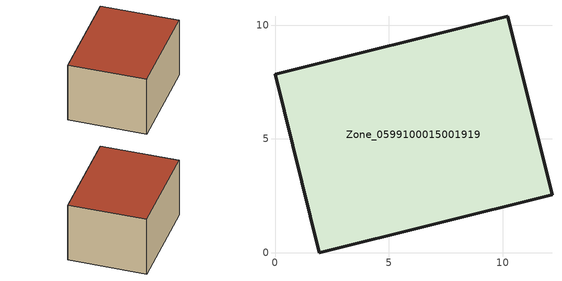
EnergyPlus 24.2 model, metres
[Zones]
Zone_0599100015001919
 floor ground (C_G): 0,7.84 10.22,10.38 12.17,2.55 1.95,0 z0.82
 wall outside (C_F): 10.22,10.38 0,7.84 1.95,0 12.17,2.55 10.22,10.38 z0.82:7.32
 roof outside (C_R): 1.95,0 12.17,2.55 10.22,10.38 0,7.84 z7.32
[BUILDING]
Pand.0599100015001919: North Axis=0; Terrain=City; Loads Convergence Tolerance Value=0.04; Temperature Convergence Tolerance Value=0.4; Solar Distribution=FullExterior; Maximum Number of Warmup Days=25; Minimum Number of Warmup Days=1
[Site:Location]
Rotterdam.The.Hague.AP_ZH_NLD Design_Conditions: Latitude=51.96; Longitude=4.45; Time Zone=1; Elevation=-4.5
[SITE:GROUNDTEMPERATURE:BUILDINGSURFACE]
18, 18, 18, 18, 18, 18, 18, 18, 18, 18, 18, 18
[MATERIAL] Thermal Absorptance=0.9; Solar Absorptance=0.7; Visible Absorptance=0.7
Name | Roughness | Thickness | Conductivity | Density | Specific Heat
G.D.1975-1991 | MediumSmooth | 0.15 | 0.288461 | 540 | 1210
F.D.1975-1991 | Rough | 0.3 | 0.230769 | 1920 | 840
R.D.1975-1991 | MediumRough | 0.2 | 0.153846 | 1500 | 1000
[CONSTRUCTION]
C_G: G.D.1975-1991
C_F: F.D.1975-1991
C_R: R.D.1975-1991
[ZONE]
Zone_0599100015001919: Type=1; Multiplier=1; Ceiling Height=Autocalculate; Volume=Autocalculate; Floor Area=autocalculate; Part of Total Floor Area=Yes
[ZONEINFILTRATION:DESIGNFLOWRATE]
Infil_Zone_0599100015001919: Zone or ZoneList or Space or SpaceList=Zone_0599100015001919; Schedule=AlwaysOn; Design Flow Rate Calculation Method=Flow/Area; Flow Rate per Floor Area=0.0042; Constant Term Coefficient=1; Temperature Term Coefficient=0; Velocity Term Coefficient=0; Velocity Squared Term Coefficient=0
[HVACTEMPLATE:ZONE:IDEALLOADSAIRSYSTEM]
Zone_0599100015001919: Maximum Heating Supply Air Temperature=50; Minimum Cooling Supply Air Temperature=13; Maximum Heating Supply Air Humidity Ratio=0.0156; Minimum Cooling Supply Air Humidity Ratio=0.0077; Heating Limit=NoLimit; Cooling Limit=NoLimit; Dehumidification Control Type=ConstantSensibleHeatRatio; Cooling Sensible Heat Ratio=0.7; Dehumidification Setpoint=60; Humidification Control Type=None; Humidification Setpoint=30; Outdoor Air Method=None; Outdoor Air Flow Rate per Person=0.00944; Outdoor Air Flow Rate per Zone Floor Area=0; Outdoor Air Flow Rate per Zone=0; Demand Controlled Ventilation Type=None; Outdoor Air Economizer Type=NoEconomizer; Heat Recovery Type=None; Sensible Heat Recovery Effectiveness=0.7; Latent Heat Recovery Effectiveness=0.65
[ZONECONTROL:THERMOSTAT]
ThermostatControl_Zone_0599100015001919: Zone or ZoneList=Zone_0599100015001919; Control Type Schedule=DualSetpointControlType; Control 1=Thermostat_Zone_0599100015001919; Temperature Difference Between Cutout And Setpoint=0
[THERMOSTATSETPOINT:DUALSETPOINT]
Thermostat_Zone_0599100015001919: Heating Setpoint Temperature Schedule=HeatingSetpoint_Zone_0599100015001919; Cooling Setpoint Temperature Schedule=CoolingSetpoint_Zone_0599100015001919
[SCHEDULE:COMPACT]
HeatingSetpoint_Zone_0599100015001919: Through: 12/31, For: AllDays, Until: 24:00, 21
CoolingSetpoint_Zone_0599100015001919: Through: 12/31, For: AllDays, Until: 24:00, 24
DualSetpointControlType: Through: 12/31, For: AllDays, Until: 24:00, 4
AlwaysOn: Through: 12/31, For: AllDays, Until: 24:00, 1
